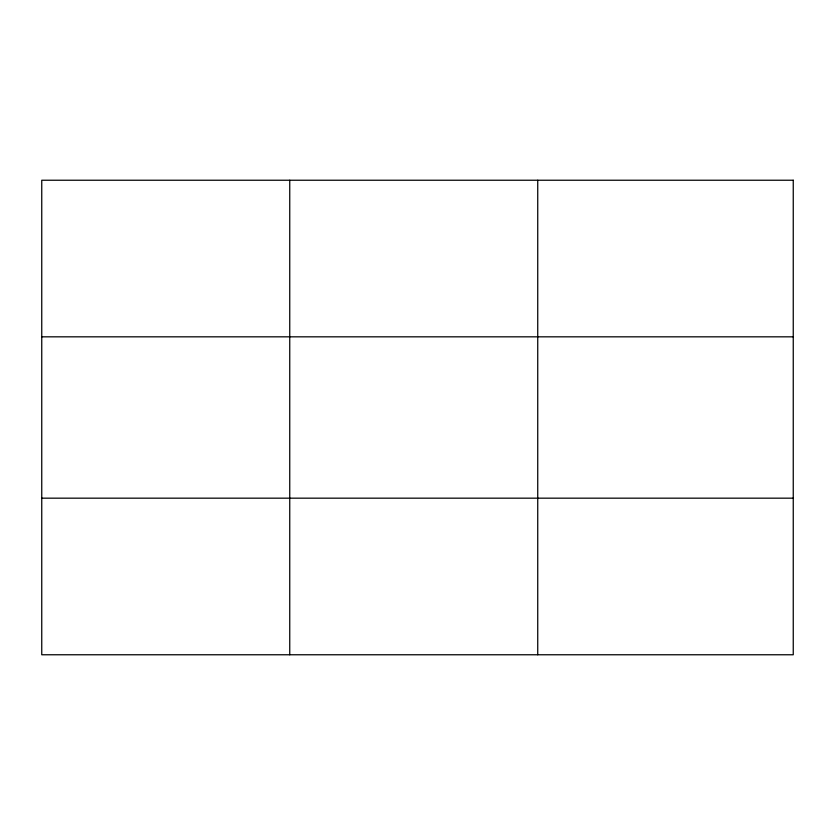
<?xml version="1.0" encoding="UTF-8"?>
<svg xmlns="http://www.w3.org/2000/svg" width="835" height="835" viewBox="0 0 835 835"><rect width="100%" height="100%" fill="white"/><g stroke="black" fill="none" stroke-linecap="round" stroke-linejoin="round"><path stroke-width="1.25" d="M289.745 180.235L289.745 654.765M537.74 180.235L537.74 654.765M41.75 336.829L793.25 336.829M41.75 498.171L793.25 498.171M793.25 180.235L793.25 654.765L41.75 654.765L41.75 180.235L793.25 180.235"/></g></svg>
